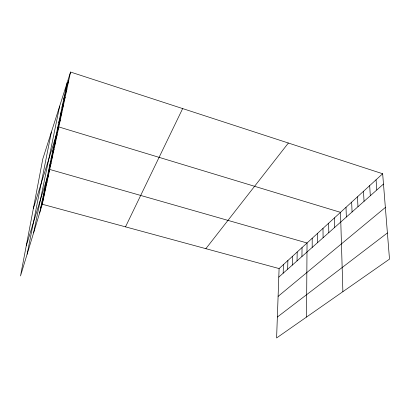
<?xml version="1.0" encoding="UTF-8"?>
<svg xmlns="http://www.w3.org/2000/svg" width="410" height="410" viewBox="0 0 410 410"><rect width="100%" height="100%" fill="white"/><g stroke="black" fill="none" stroke-linecap="round" stroke-linejoin="round"><path stroke-width="0.61" d="M312.189 247.414L312.2 238.256M306.531 317.053L307.049 242.976L49.728 169.453L26.24 245.862M301.934 256.527L302.047 247.553M297.035 260.883L297.188 252.001M292.279 265.116L292.473 256.322M287.651 269.226L287.887 260.514M283.161 273.219L283.433 264.599M382.658 173.753L279.097 268.565L276.601 337.958L389.5 259.115L382.658 173.753L70.551 72.042L42.809 158.911L20.5 275.986L42.286 204.257L70.551 72.042M27.101 254.261L51.393 132.03M33.594 232.88L59.691 106.062M39.621 213.031L67.25 82.384M41.887 202.314L44.613 193.376M40.739 207.757L43.434 198.901M45.566 184.92L48.385 175.726M44.3 190.906L47.088 181.799M43.076 196.703L45.833 187.683M49.63 165.707L52.552 156.256M48.231 172.328L51.117 162.965M52.582 151.746L55.57 142.121M51.081 158.849L54.033 149.312M33.379 208.403L58.814 126.941L340.505 212.344L342.883 291.669M54.14 144.387L57.164 134.67M58.758 122.539L61.889 112.576M57.231 129.76L60.326 119.879M61.977 107.328L65.175 97.211M60.342 115.066L63.504 105.027M65.431 90.999L68.695 80.734M63.673 99.312L66.902 89.119M125.506 226.858L182.655 108.578M205.861 248.675L288.379 143.028M278.79 277.104L383.483 184.039M278.098 296.374L385.359 207.46M277.355 317.043L387.404 232.952M42.286 204.257L279.097 268.565M376.062 179.795L376.795 189.984M369.671 185.643L370.322 195.739M363.48 191.311L364.049 201.315M357.474 196.81L357.966 206.717M351.652 202.14L352.072 211.96M345.999 207.316L346.347 217.049M334.478 217.864L334.698 227.401M328.646 223.204L328.799 232.649M322.993 228.38L323.09 237.728M317.514 233.398L317.555 242.648"/></g></svg>
